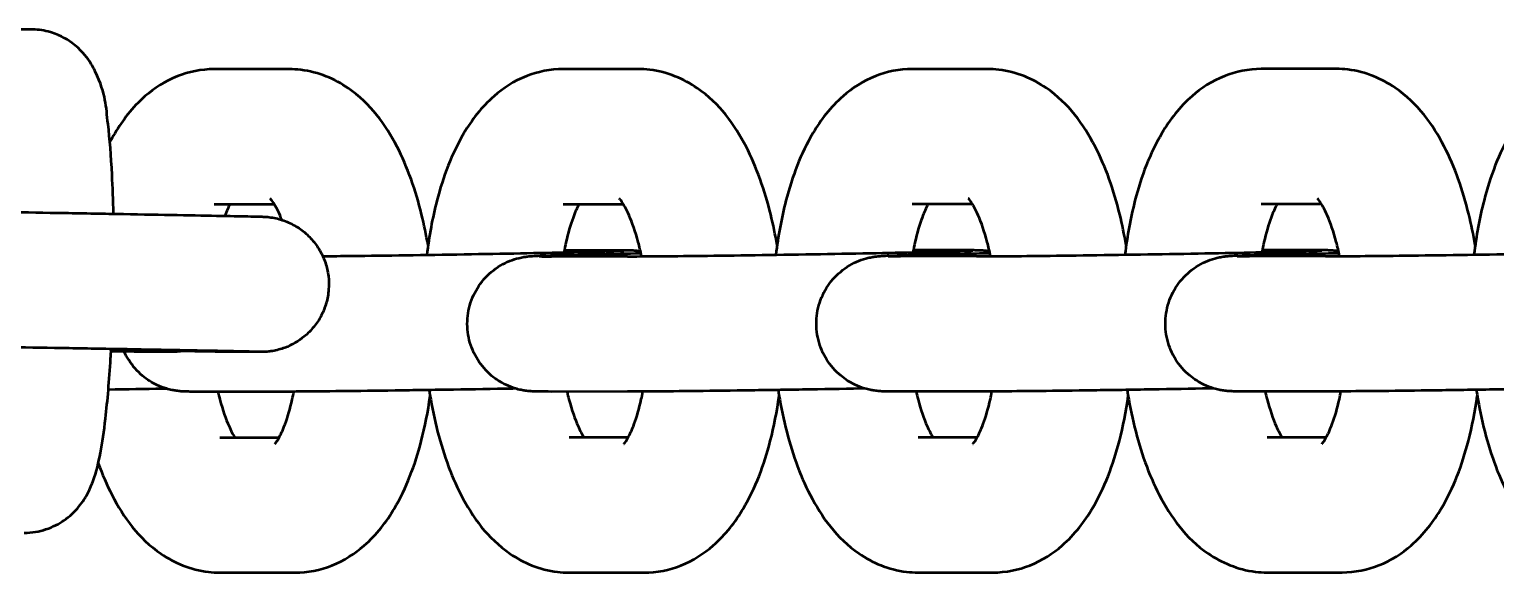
# Model space of a CAD drawing. Header units: millimetres. Extents: x 170 to 5770, y -1450 to 5650.
# Drawn here: x 3942.9 to 4007.9, y 2087.8 to 2111.9 of the extents above; entities that cross this region are included whole.
import ezdxf

# ---------------------------------------------------------------- set-up
doc = ezdxf.new("R2010")
doc.units = ezdxf.units.MM
doc.header["$LTSCALE"] = 10
doc.layers.add('Viditelná (ISO)', color=7, linetype='Continuous', lineweight=50)

# ---------------------------------------------------------------- blocks, each defined once
blk = doc.blocks.new('VVZ-VH101-2')
at = {"layer": 'Viditelná (ISO)'}
for p, q in [((3772.93, -3538.082), (3772.108, -3538.081)), ((3784.396, -3539.848), (3781.068, -3539.849)), ((3799.884, -3539.845), (3796.555, -3539.845)), ((3815.371, -3539.841), (3812.043, -3539.842)), ((3830.858, -3539.837), (3827.53, -3539.838)), ((3783.745, -3545.849), (3781.069, -3545.849)), ((3799.233, -3545.845), (3796.557, -3545.845)), ((3814.72, -3545.841), (3812.044, -3545.842)), ((3830.208, -3545.837), (3827.531, -3545.838)), ((3799.407, -3548.151), (3796.032, -3548.152)), ((3796.608, -3547.87), (3798.791, -3547.869)), ((3814.894, -3548.147), (3811.519, -3548.148)), ((3812.095, -3547.866), (3814.278, -3547.866)), ((3830.381, -3548.143), (3827.007, -3548.144)), ((3827.583, -3547.862), (3829.765, -3547.862)), ((3779.165, -3552.388), (3778.27, -3552.387)), ((3783.108, -3552.391), (3782.214, -3552.391)), ((3783.921, -3554.154), (3780.546, -3554.155)), ((3799.408, -3554.151), (3796.033, -3554.152)), ((3814.895, -3554.147), (3811.521, -3554.148)), ((3830.383, -3554.143), (3827.008, -3554.144)), ((3781.329, -3556.18), (3783.958, -3556.179)), ((3796.816, -3556.176), (3799.445, -3556.176)), ((3812.304, -3556.173), (3814.932, -3556.172)), ((3827.791, -3556.169), (3830.42, -3556.168)), ((3781.33, -3562.18), (3784.659, -3562.179)), ((3796.818, -3562.176), (3800.146, -3562.176)), ((3812.305, -3562.173), (3815.633, -3562.172)), ((3827.792, -3562.169), (3831.121, -3562.168))]:
    blk.add_line(p, q, dxfattribs=at)
for points, knots in [([(3776.604, -3546.262), (3776.591, -3545.657), (3776.57, -3545.075), (3776.5, -3543.694), (3776.442, -3542.944), (3776.265, -3541.479), (3776.287, -3540.984), (3775.734, -3539.822), (3775.655, -3539.674), (3775.385, -3539.27), (3775.171, -3538.984), (3774.495, -3538.489), (3774.138, -3538.293), (3773.458, -3538.117), (3773.194, -3538.082), (3772.93, -3538.082)], [8.219989, 8.219989, 8.219989, 8.219989, 8.447661, 8.447661, 8.795037, 8.795037, 9.223727, 9.223727, 9.279216, 9.279216, 9.352208, 9.352208, 9.398946, 9.398946, 9.424778, 9.424778, 9.424778, 9.424778]), ([(3781.068, -3539.849), (3780.501, -3539.849), (3779.937, -3539.966), (3778.879, -3540.385), (3778.402, -3540.7), (3777.436, -3541.543), (3777.013, -3542.103), (3776.585, -3542.823), (3776.514, -3542.951), (3776.445, -3543.082)], [6.2831853, 6.2831853, 6.2831853, 6.2831853, 6.4422338, 6.4422338, 6.6204552, 6.6204552, 6.8725319, 6.8725319, 6.9264983, 6.9264983, 6.9264983, 6.9264983]), ([(3790.561, -3547.673), (3790.482, -3547.204), (3790.388, -3546.743), (3790.013, -3545.214), (3789.661, -3544.205), (3788.674, -3542.303), (3788.034, -3541.391), (3786.434, -3540.29), (3785.711, -3539.973), (3784.741, -3539.859), (3784.569, -3539.848), (3784.396, -3539.848)], [5.068194, 5.068194, 5.068194, 5.068194, 5.224892, 5.224892, 5.602086, 5.602086, 6.006714, 6.006714, 6.234811, 6.234811, 6.283185, 6.283185, 6.283185, 6.283185]), ([(3796.555, -3539.845), (3795.989, -3539.846), (3795.424, -3539.962), (3794.366, -3540.381), (3793.89, -3540.696), (3792.924, -3541.539), (3792.5, -3542.099), (3791.608, -3543.601), (3791.233, -3544.602), (3790.754, -3546.448), (3790.607, -3547.253), (3790.508, -3548.083)], [6.283185, 6.283185, 6.283185, 6.283185, 6.442234, 6.442234, 6.620455, 6.620455, 6.872532, 6.872532, 7.25915, 7.25915, 7.533388, 7.533388, 7.533388, 7.533388]), ([(3806.048, -3547.669), (3805.969, -3547.2), (3805.875, -3546.739), (3805.5, -3545.21), (3805.148, -3544.202), (3804.161, -3542.3), (3803.522, -3541.387), (3801.922, -3540.286), (3801.198, -3539.97), (3800.228, -3539.855), (3800.056, -3539.845), (3799.884, -3539.845)], [5.068194, 5.068194, 5.068194, 5.068194, 5.224892, 5.224892, 5.602086, 5.602086, 6.006714, 6.006714, 6.234811, 6.234811, 6.283185, 6.283185, 6.283185, 6.283185]), ([(3812.043, -3539.842), (3811.476, -3539.842), (3810.912, -3539.958), (3809.854, -3540.377), (3809.377, -3540.693), (3808.411, -3541.535), (3807.987, -3542.096), (3807.096, -3543.598), (3806.721, -3544.598), (3806.241, -3546.444), (3806.094, -3547.249), (3805.995, -3548.079)], [6.283185, 6.283185, 6.283185, 6.283185, 6.442234, 6.442234, 6.620455, 6.620455, 6.872532, 6.872532, 7.25915, 7.25915, 7.533388, 7.533388, 7.533388, 7.533388]), ([(3821.536, -3547.666), (3821.457, -3547.196), (3821.363, -3546.736), (3820.988, -3545.207), (3820.636, -3544.198), (3819.649, -3542.296), (3819.009, -3541.384), (3817.409, -3540.283), (3816.686, -3539.966), (3815.716, -3539.851), (3815.543, -3539.841), (3815.371, -3539.841)], [5.068194, 5.068194, 5.068194, 5.068194, 5.224892, 5.224892, 5.602086, 5.602086, 6.006714, 6.006714, 6.234811, 6.234811, 6.283185, 6.283185, 6.283185, 6.283185]), ([(3827.53, -3539.838), (3826.963, -3539.838), (3826.399, -3539.955), (3825.341, -3540.374), (3824.864, -3540.689), (3823.899, -3541.531), (3823.475, -3542.092), (3822.583, -3543.594), (3822.208, -3544.594), (3821.729, -3546.44), (3821.581, -3547.246), (3821.482, -3548.076)], [6.283185, 6.283185, 6.283185, 6.283185, 6.442234, 6.442234, 6.620455, 6.620455, 6.872532, 6.872532, 7.25915, 7.25915, 7.533388, 7.533388, 7.533388, 7.533388]), ([(3837.023, -3547.662), (3836.944, -3547.193), (3836.85, -3546.732), (3836.475, -3545.203), (3836.123, -3544.194), (3835.136, -3542.292), (3834.497, -3541.38), (3832.897, -3540.279), (3832.173, -3539.962), (3831.203, -3539.848), (3831.031, -3539.837), (3830.858, -3539.837)], [5.068194, 5.068194, 5.068194, 5.068194, 5.224892, 5.224892, 5.602086, 5.602086, 6.006714, 6.006714, 6.234811, 6.234811, 6.283185, 6.283185, 6.283185, 6.283185]), ([(3843.017, -3539.834), (3842.451, -3539.835), (3841.886, -3539.951), (3840.829, -3540.37), (3840.352, -3540.685), (3839.386, -3541.528), (3838.962, -3542.088), (3838.071, -3543.59), (3837.696, -3544.591), (3837.216, -3546.437), (3837.069, -3547.242), (3836.97, -3548.072)], [6.283185, 6.283185, 6.283185, 6.283185, 6.442234, 6.442234, 6.620455, 6.620455, 6.872532, 6.872532, 7.25915, 7.25915, 7.533388, 7.533388, 7.533388, 7.533388]), ([(3784.078, -3546.534), (3784.05, -3546.466), (3784.023, -3546.401), (3783.875, -3546.064), (3783.756, -3545.856), (3783.604, -3545.636), (3783.558, -3545.59), (3783.558, -3545.59)], [5.4665386, 5.4665386, 5.4665386, 5.4665386, 5.5161912, 5.5161912, 5.7386481, 5.7386481, 5.9089075, 5.9089075, 5.9089075, 5.9089075]), ([(3797.256, -3545.845), (3797.176, -3545.993), (3797.084, -3546.194), (3796.881, -3546.743), (3796.771, -3547.114), (3796.646, -3547.674), (3796.616, -3547.821), (3796.589, -3547.972)], [6.9132793, 6.9132793, 6.9132793, 6.9132793, 7.0960016, 7.0960016, 7.3231625, 7.3231625, 7.400327, 7.400327, 7.400327, 7.400327]), ([(3800.035, -3548.149), (3799.989, -3547.929), (3799.94, -3547.718), (3799.764, -3547.056), (3799.622, -3546.652), (3799.363, -3546.061), (3799.243, -3545.853), (3799.091, -3545.632), (3799.045, -3545.586), (3799.045, -3545.586)], [5.1512669, 5.1512669, 5.1512669, 5.1512669, 5.2612294, 5.2612294, 5.5161912, 5.5161912, 5.7386481, 5.7386481, 5.9089075, 5.9089075, 5.9089075, 5.9089075]), ([(3812.744, -3545.842), (3812.664, -3545.989), (3812.571, -3546.19), (3812.368, -3546.739), (3812.258, -3547.111), (3812.134, -3547.67), (3812.104, -3547.817), (3812.076, -3547.969)], [6.9132793, 6.9132793, 6.9132793, 6.9132793, 7.0960016, 7.0960016, 7.3231625, 7.3231625, 7.400327, 7.400327, 7.400327, 7.400327]), ([(3815.522, -3548.145), (3815.477, -3547.926), (3815.427, -3547.715), (3815.251, -3547.052), (3815.11, -3546.648), (3814.85, -3546.057), (3814.731, -3545.849), (3814.579, -3545.628), (3814.533, -3545.582), (3814.533, -3545.582)], [5.1512669, 5.1512669, 5.1512669, 5.1512669, 5.2612294, 5.2612294, 5.5161912, 5.5161912, 5.7386481, 5.7386481, 5.9089075, 5.9089075, 5.9089075, 5.9089075]), ([(3828.231, -3545.838), (3828.151, -3545.985), (3828.059, -3546.187), (3827.856, -3546.736), (3827.746, -3547.107), (3827.621, -3547.666), (3827.591, -3547.813), (3827.563, -3547.965)], [6.9132793, 6.9132793, 6.9132793, 6.9132793, 7.0960016, 7.0960016, 7.3231625, 7.3231625, 7.400327, 7.400327, 7.400327, 7.400327]), ([(3831.01, -3548.141), (3830.964, -3547.922), (3830.914, -3547.711), (3830.739, -3547.048), (3830.597, -3546.645), (3830.338, -3546.053), (3830.218, -3545.845), (3830.066, -3545.625), (3830.02, -3545.579), (3830.02, -3545.579)], [5.1512669, 5.1512669, 5.1512669, 5.1512669, 5.2612294, 5.2612294, 5.5161912, 5.5161912, 5.7386481, 5.7386481, 5.9089075, 5.9089075, 5.9089075, 5.9089075]), ([(3766.881, -3546.106), (3767.047, -3546.106), (3767.329, -3546.11), (3768.272, -3546.123), (3768.927, -3546.133), (3770.354, -3546.156), (3771.11, -3546.168), (3772.714, -3546.194), (3773.582, -3546.209), (3775.315, -3546.239), (3776.202, -3546.255), (3777.886, -3546.285), (3778.704, -3546.299), (3780.17, -3546.327), (3780.836, -3546.339), (3781.936, -3546.361), (3782.382, -3546.37), (3782.852, -3546.38), (3782.976, -3546.383), (3783.121, -3546.387), (3783.163, -3546.388), (3783.235, -3546.391), (3783.254, -3546.391), (3783.34, -3546.396), (3783.363, -3546.397), (3783.41, -3546.401), (3783.428, -3546.402), (3783.488, -3546.408), (3783.536, -3546.414), (3783.679, -3546.434), (3783.779, -3546.453), (3784.071, -3546.525), (3784.262, -3546.593), (3784.625, -3546.765), (3784.799, -3546.87), (3785.12, -3547.111), (3785.27, -3547.248), (3785.536, -3547.548), (3785.655, -3547.713), (3785.857, -3548.06), (3785.94, -3548.245), (3786.068, -3548.626), (3786.113, -3548.823), (3786.162, -3549.222), (3786.167, -3549.425), (3786.135, -3549.825), (3786.099, -3550.025), (3785.989, -3550.411), (3785.913, -3550.599), (3785.728, -3550.955), (3785.616, -3551.125), (3785.363, -3551.437), (3785.22, -3551.581), (3784.81, -3551.918), (3784.516, -3552.087), (3784.029, -3552.268), (3783.845, -3552.317), (3783.607, -3552.358), (3783.553, -3552.365), (3783.452, -3552.377), (3783.405, -3552.381), (3783.342, -3552.385), (3783.322, -3552.386), (3783.269, -3552.389), (3783.243, -3552.39), (3783.158, -3552.392), (3783.138, -3552.391), (3783.108, -3552.391)], [0, 0, 0, 0, 0.302792, 0.302792, 0.608352, 0.608352, 0.868602, 0.868602, 1.129431, 1.129431, 1.390028, 1.390028, 1.6506, 1.6506, 1.911274, 1.911274, 2.172346, 2.172346, 2.302855, 2.302855, 2.372983, 2.372983, 2.432966, 2.432966, 2.448102, 2.448102, 2.455646, 2.455646, 2.470926, 2.470926, 2.501191, 2.501191, 2.561496, 2.561496, 2.621741, 2.621741, 2.681984, 2.681984, 2.742227, 2.742227, 2.802469, 2.802469, 2.862712, 2.862712, 2.922955, 2.922955, 2.983198, 2.983198, 3.043441, 3.043441, 3.103684, 3.103684, 3.163927, 3.163927, 3.263079, 3.263079, 3.319647, 3.319647, 3.336273, 3.336273, 3.351217, 3.351217, 3.358917, 3.358917, 3.374956, 3.374956, 3.4296, 3.4296, 3.4296, 3.4296]), ([(3785.888, -3548.142), (3786.288, -3548.138), (3786.725, -3548.134), (3787.925, -3548.119), (3788.743, -3548.109), (3790.423, -3548.085), (3791.306, -3548.071), (3793.021, -3548.042), (3793.874, -3548.027), (3795.445, -3547.997), (3796.182, -3547.982), (3797.446, -3547.953), (3797.989, -3547.94), (3798.807, -3547.916), (3799.109, -3547.905), (3799.231, -3547.898), (3799.242, -3547.898), (3799.242, -3547.898)], [0.336735, 0.336735, 0.336735, 0.336735, 0.497162, 0.497162, 0.754501, 0.754501, 1.013034, 1.013034, 1.271883, 1.271883, 1.530578, 1.530578, 1.788422, 1.788422, 2.042947, 2.042947, 2.087339, 2.087339, 2.087339, 2.087339]), ([(3796.033, -3554.152), (3795.833, -3554.152), (3795.667, -3554.151), (3795.456, -3554.148), (3795.391, -3554.147), (3795.275, -3554.144), (3795.227, -3554.143), (3795.115, -3554.136), (3795.064, -3554.132), (3794.958, -3554.121), (3794.918, -3554.116), (3794.817, -3554.101), (3794.753, -3554.09), (3794.609, -3554.06), (3794.526, -3554.039), (3794.303, -3553.972), (3794.161, -3553.918), (3793.796, -3553.746), (3793.578, -3553.607), (3793.143, -3553.245), (3792.933, -3553.005), (3792.596, -3552.472), (3792.468, -3552.171), (3792.314, -3551.553), (3792.287, -3551.227), (3792.336, -3550.592), (3792.412, -3550.274), (3792.659, -3549.686), (3792.831, -3549.409), (3793.25, -3548.928), (3793.501, -3548.719), (3793.908, -3548.478), (3794.049, -3548.409), (3794.324, -3548.299), (3794.461, -3548.256), (3794.669, -3548.205), (3794.746, -3548.189), (3794.877, -3548.167), (3794.932, -3548.16), (3795.013, -3548.15), (3795.044, -3548.147), (3795.122, -3548.14), (3795.16, -3548.138), (3795.308, -3548.128), (3795.414, -3548.124), (3795.757, -3548.11), (3796.025, -3548.102), (3796.855, -3548.079), (3797.506, -3548.063), (3798.789, -3548.035), (3799.381, -3548.023), (3800.006, -3548.011)], [0, 0, 0, 0, 0.141419, 0.141419, 0.218627, 0.218627, 0.276556, 0.276556, 0.309664, 0.309664, 0.325925, 0.325925, 0.347313, 0.347313, 0.37346, 0.37346, 0.418852, 0.418852, 0.495174, 0.495174, 0.588811, 0.588811, 0.684367, 0.684367, 0.780002, 0.780002, 0.87564, 0.87564, 0.971277, 0.971277, 1.066881, 1.066881, 1.113716, 1.113716, 1.156878, 1.156878, 1.182698, 1.182698, 1.208244, 1.208244, 1.231134, 1.231134, 1.273691, 1.273691, 1.401124, 1.401124, 1.593294, 1.593294, 1.882774, 1.882774, 2.087905, 2.087905, 2.087905, 2.087905]), ([(3795.486, -3548.148), (3795.486, -3548.148), (3795.499, -3548.148), (3795.567, -3548.149), (3795.655, -3548.15), (3795.845, -3548.151), (3795.933, -3548.152), (3796.032, -3548.152)], [3.104651, 3.104651, 3.104651, 3.104651, 3.1518889, 3.1518889, 3.2631715, 3.2631715, 3.3374283, 3.3374283, 3.3374283, 3.3374283]), ([(3798.791, -3547.869), (3798.991, -3547.869), (3799.157, -3547.87), (3799.368, -3547.872), (3799.433, -3547.873), (3799.549, -3547.877), (3799.597, -3547.878), (3799.709, -3547.885), (3799.76, -3547.888), (3799.866, -3547.9), (3799.906, -3547.905), (3799.961, -3547.913), (3799.973, -3547.915), (3799.984, -3547.917)], [0, 0, 0, 0, 0.1414185, 0.1414185, 0.2186272, 0.2186272, 0.2765565, 0.2765565, 0.3096638, 0.3096638, 0.3259248, 0.3259248, 0.3301769, 0.3301769, 0.3301769, 0.3301769]), ([(3799.407, -3548.151), (3799.735, -3548.151), (3800.191, -3548.148), (3801.291, -3548.14), (3801.953, -3548.133), (3803.412, -3548.116), (3804.231, -3548.105), (3805.911, -3548.081), (3806.793, -3548.067), (3808.508, -3548.038), (3809.362, -3548.023), (3810.933, -3547.993), (3811.67, -3547.978), (3812.933, -3547.95), (3813.477, -3547.936), (3814.294, -3547.912), (3814.596, -3547.901), (3814.718, -3547.895), (3814.73, -3547.894), (3814.73, -3547.894)], [0, 0, 0, 0, 0.246194, 0.246194, 0.497162, 0.497162, 0.754501, 0.754501, 1.013034, 1.013034, 1.271883, 1.271883, 1.530578, 1.530578, 1.788422, 1.788422, 2.042947, 2.042947, 2.087339, 2.087339, 2.087339, 2.087339]), ([(3811.521, -3554.148), (3811.32, -3554.148), (3811.154, -3554.147), (3810.943, -3554.145), (3810.878, -3554.144), (3810.762, -3554.141), (3810.714, -3554.139), (3810.602, -3554.132), (3810.551, -3554.129), (3810.445, -3554.117), (3810.405, -3554.112), (3810.304, -3554.098), (3810.241, -3554.086), (3810.096, -3554.056), (3810.014, -3554.035), (3809.79, -3553.968), (3809.649, -3553.914), (3809.284, -3553.742), (3809.066, -3553.604), (3808.631, -3553.241), (3808.42, -3553.001), (3808.083, -3552.468), (3807.955, -3552.168), (3807.802, -3551.549), (3807.774, -3551.224), (3807.823, -3550.588), (3807.9, -3550.27), (3808.146, -3549.682), (3808.319, -3549.405), (3808.737, -3548.924), (3808.988, -3548.716), (3809.396, -3548.474), (3809.536, -3548.405), (3809.811, -3548.295), (3809.948, -3548.252), (3810.157, -3548.201), (3810.234, -3548.186), (3810.364, -3548.163), (3810.419, -3548.156), (3810.501, -3548.147), (3810.532, -3548.144), (3810.609, -3548.137), (3810.647, -3548.134), (3810.796, -3548.125), (3810.901, -3548.12), (3811.244, -3548.107), (3811.513, -3548.098), (3812.342, -3548.075), (3812.994, -3548.059), (3814.277, -3548.031), (3814.868, -3548.019), (3815.493, -3548.007)], [0, 0, 0, 0, 0.141419, 0.141419, 0.218627, 0.218627, 0.276556, 0.276556, 0.309664, 0.309664, 0.325925, 0.325925, 0.347313, 0.347313, 0.37346, 0.37346, 0.418852, 0.418852, 0.495174, 0.495174, 0.588811, 0.588811, 0.684367, 0.684367, 0.780002, 0.780002, 0.87564, 0.87564, 0.971277, 0.971277, 1.066881, 1.066881, 1.113716, 1.113716, 1.156878, 1.156878, 1.182698, 1.182698, 1.208244, 1.208244, 1.231134, 1.231134, 1.273691, 1.273691, 1.401124, 1.401124, 1.593294, 1.593294, 1.882774, 1.882774, 2.087905, 2.087905, 2.087905, 2.087905]), ([(3810.974, -3548.144), (3810.974, -3548.144), (3810.987, -3548.144), (3811.055, -3548.146), (3811.143, -3548.147), (3811.332, -3548.148), (3811.42, -3548.148), (3811.519, -3548.148)], [3.104651, 3.104651, 3.104651, 3.104651, 3.1518889, 3.1518889, 3.2631715, 3.2631715, 3.3374283, 3.3374283, 3.3374283, 3.3374283]), ([(3814.278, -3547.866), (3814.479, -3547.866), (3814.644, -3547.866), (3814.855, -3547.869), (3814.921, -3547.87), (3815.036, -3547.873), (3815.084, -3547.874), (3815.197, -3547.881), (3815.247, -3547.885), (3815.353, -3547.896), (3815.393, -3547.901), (3815.448, -3547.909), (3815.46, -3547.911), (3815.472, -3547.913)], [0, 0, 0, 0, 0.1414185, 0.1414185, 0.2186272, 0.2186272, 0.2765565, 0.2765565, 0.3096638, 0.3096638, 0.3259248, 0.3259248, 0.3301769, 0.3301769, 0.3301769, 0.3301769]), ([(3814.894, -3548.147), (3815.223, -3548.147), (3815.678, -3548.145), (3816.778, -3548.136), (3817.44, -3548.129), (3818.899, -3548.112), (3819.718, -3548.101), (3821.398, -3548.077), (3822.281, -3548.063), (3823.995, -3548.035), (3824.849, -3548.02), (3826.42, -3547.989), (3827.157, -3547.974), (3828.421, -3547.946), (3828.964, -3547.932), (3829.782, -3547.909), (3830.084, -3547.898), (3830.206, -3547.891), (3830.217, -3547.89), (3830.217, -3547.89)], [0, 0, 0, 0, 0.246194, 0.246194, 0.497162, 0.497162, 0.754501, 0.754501, 1.013034, 1.013034, 1.271883, 1.271883, 1.530578, 1.530578, 1.788422, 1.788422, 2.042947, 2.042947, 2.087339, 2.087339, 2.087339, 2.087339]), ([(3827.008, -3554.144), (3826.807, -3554.144), (3826.642, -3554.144), (3826.431, -3554.141), (3826.365, -3554.14), (3826.25, -3554.137), (3826.202, -3554.135), (3826.09, -3554.129), (3826.039, -3554.125), (3825.933, -3554.114), (3825.893, -3554.109), (3825.792, -3554.094), (3825.728, -3554.083), (3825.584, -3554.052), (3825.501, -3554.032), (3825.278, -3553.965), (3825.136, -3553.911), (3824.771, -3553.739), (3824.553, -3553.6), (3824.118, -3553.238), (3823.907, -3552.997), (3823.571, -3552.464), (3823.443, -3552.164), (3823.289, -3551.546), (3823.262, -3551.22), (3823.311, -3550.584), (3823.387, -3550.267), (3823.633, -3549.679), (3823.806, -3549.401), (3824.225, -3548.921), (3824.476, -3548.712), (3824.883, -3548.471), (3825.023, -3548.402), (3825.299, -3548.292), (3825.436, -3548.248), (3825.644, -3548.197), (3825.721, -3548.182), (3825.852, -3548.16), (3825.907, -3548.153), (3825.988, -3548.143), (3826.019, -3548.14), (3826.097, -3548.133), (3826.135, -3548.13), (3826.283, -3548.121), (3826.388, -3548.116), (3826.732, -3548.103), (3827, -3548.094), (3827.83, -3548.071), (3828.481, -3548.055), (3829.764, -3548.028), (3830.356, -3548.016), (3830.98, -3548.004)], [0, 0, 0, 0, 0.141419, 0.141419, 0.218627, 0.218627, 0.276556, 0.276556, 0.309664, 0.309664, 0.325925, 0.325925, 0.347313, 0.347313, 0.37346, 0.37346, 0.418852, 0.418852, 0.495174, 0.495174, 0.588811, 0.588811, 0.684367, 0.684367, 0.780002, 0.780002, 0.87564, 0.87564, 0.971277, 0.971277, 1.066881, 1.066881, 1.113716, 1.113716, 1.156878, 1.156878, 1.182698, 1.182698, 1.208244, 1.208244, 1.231134, 1.231134, 1.273691, 1.273691, 1.401124, 1.401124, 1.593294, 1.593294, 1.882774, 1.882774, 2.087905, 2.087905, 2.087905, 2.087905]), ([(3826.461, -3548.14), (3826.461, -3548.14), (3826.474, -3548.141), (3826.542, -3548.142), (3826.63, -3548.143), (3826.819, -3548.144), (3826.908, -3548.144), (3827.007, -3548.144)], [3.104651, 3.104651, 3.104651, 3.104651, 3.1518889, 3.1518889, 3.2631715, 3.2631715, 3.3374283, 3.3374283, 3.3374283, 3.3374283]), ([(3829.765, -3547.862), (3829.966, -3547.862), (3830.132, -3547.863), (3830.343, -3547.865), (3830.408, -3547.866), (3830.524, -3547.869), (3830.572, -3547.871), (3830.684, -3547.878), (3830.735, -3547.881), (3830.841, -3547.893), (3830.881, -3547.897), (3830.936, -3547.906), (3830.947, -3547.907), (3830.959, -3547.909)], [0, 0, 0, 0, 0.1414185, 0.1414185, 0.2186272, 0.2186272, 0.2765565, 0.2765565, 0.3096638, 0.3096638, 0.3259248, 0.3259248, 0.3301769, 0.3301769, 0.3301769, 0.3301769]), ([(3830.381, -3548.143), (3830.71, -3548.143), (3831.166, -3548.141), (3832.266, -3548.132), (3832.927, -3548.126), (3834.387, -3548.108), (3835.206, -3548.098), (3836.886, -3548.073), (3837.768, -3548.06), (3839.483, -3548.031), (3840.337, -3548.016), (3841.908, -3547.986), (3842.645, -3547.971), (3843.908, -3547.942), (3844.452, -3547.929), (3845.269, -3547.905), (3845.571, -3547.894), (3845.693, -3547.887), (3845.705, -3547.887), (3845.705, -3547.887)], [0, 0, 0, 0, 0.246194, 0.246194, 0.497162, 0.497162, 0.754501, 0.754501, 1.013034, 1.013034, 1.271883, 1.271883, 1.530578, 1.530578, 1.788422, 1.788422, 2.042947, 2.042947, 2.087339, 2.087339, 2.087339, 2.087339]), ([(3783.015, -3552.387), (3783.015, -3552.387), (3783.014, -3552.387), (3783.006, -3552.386), (3782.977, -3552.385), (3782.845, -3552.382), (3782.686, -3552.378), (3782.167, -3552.367), (3781.739, -3552.358), (3780.673, -3552.337), (3780.011, -3552.325), (3778.552, -3552.298), (3777.736, -3552.283), (3776.056, -3552.253), (3775.171, -3552.237), (3773.445, -3552.208), (3772.581, -3552.193), (3770.985, -3552.167), (3770.231, -3552.154), (3768.927, -3552.134), (3768.361, -3552.125), (3767.485, -3552.113), (3767.161, -3552.109), (3766.933, -3552.107), (3766.891, -3552.106), (3766.876, -3552.106)], [1.026779, 1.026779, 1.026779, 1.026779, 1.03655, 1.03655, 1.107138, 1.107138, 1.274704, 1.274704, 1.518562, 1.518562, 1.7763, 1.7763, 2.035706, 2.035706, 2.29548, 2.29548, 2.555348, 2.555348, 2.815187, 2.815187, 3.07483, 3.07483, 3.333704, 3.333704, 3.418973, 3.418973, 3.418973, 3.418973]), ([(3772.641, -3560.412), (3772.981, -3560.413), (3773.317, -3560.353), (3773.929, -3560.152), (3774.195, -3560.007), (3774.675, -3559.676), (3774.86, -3559.491), (3775.192, -3559.11), (3775.309, -3558.926), (3775.539, -3558.522), (3775.618, -3558.329), (3775.858, -3557.686), (3775.94, -3557.305), (3776.111, -3556.406), (3776.184, -3555.901), (3776.342, -3554.55), (3776.419, -3553.651), (3776.486, -3552.543), (3776.494, -3552.403), (3776.502, -3552.261)], [6.283185, 6.283185, 6.283185, 6.283185, 6.316526, 6.316526, 6.353515, 6.353515, 6.400604, 6.400604, 6.463526, 6.463526, 6.559383, 6.559383, 6.810032, 6.810032, 7.074013, 7.074013, 7.444425, 7.444425, 7.497599, 7.497599, 7.497599, 7.497599]), ([(3778.27, -3552.387), (3778.105, -3552.387), (3777.822, -3552.383), (3777.111, -3552.373), (3776.822, -3552.369), (3776.495, -3552.364)], [0, 0, 0, 0, 0.3027925, 0.3027925, 0.4585832, 0.4585832, 0.4585832, 0.4585832]), ([(3779.071, -3552.383), (3779.071, -3552.383), (3779.07, -3552.383), (3779.062, -3552.383), (3779.033, -3552.382), (3778.901, -3552.378), (3778.742, -3552.375), (3778.223, -3552.363), (3777.795, -3552.354), (3777.038, -3552.34), (3776.777, -3552.335), (3776.498, -3552.329)], [1.0267786, 1.0267786, 1.0267786, 1.0267786, 1.0365504, 1.0365504, 1.1071385, 1.1071385, 1.2747036, 1.2747036, 1.5185616, 1.5185616, 1.6311067, 1.6311067, 1.6311067, 1.6311067]), ([(3782.214, -3552.391), (3782.048, -3552.39), (3781.766, -3552.387), (3780.822, -3552.374), (3780.168, -3552.364), (3778.741, -3552.341), (3777.985, -3552.329), (3776.96, -3552.312), (3776.732, -3552.308), (3776.5, -3552.304)], [0, 0, 0, 0, 0.3027925, 0.3027925, 0.6083518, 0.6083518, 0.8686022, 0.8686022, 0.9411882, 0.9411882, 0.9411882, 0.9411882]), ([(3780.546, -3554.155), (3780.345, -3554.155), (3780.18, -3554.155), (3779.969, -3554.152), (3779.903, -3554.151), (3779.788, -3554.148), (3779.74, -3554.146), (3779.627, -3554.14), (3779.576, -3554.136), (3779.47, -3554.125), (3779.43, -3554.12), (3779.33, -3554.105), (3779.266, -3554.094), (3779.121, -3554.063), (3779.039, -3554.043), (3778.816, -3553.976), (3778.674, -3553.922), (3778.309, -3553.75), (3778.091, -3553.611), (3777.656, -3553.249), (3777.445, -3553.009), (3777.204, -3552.626), (3777.137, -3552.501), (3777.079, -3552.373)], [0, 0, 0, 0, 0.1414185, 0.1414185, 0.2186272, 0.2186272, 0.2765565, 0.2765565, 0.3096638, 0.3096638, 0.3259248, 0.3259248, 0.3473126, 0.3473126, 0.3734596, 0.3734596, 0.4188519, 0.4188519, 0.4951744, 0.4951744, 0.5888115, 0.5888115, 0.6308957, 0.6308957, 0.6308957, 0.6308957]), ([(3779.65, -3552.356), (3779.619, -3552.36), (3779.587, -3552.364), (3779.508, -3552.373), (3779.461, -3552.377), (3779.398, -3552.382), (3779.378, -3552.383), (3779.325, -3552.386), (3779.299, -3552.386), (3779.214, -3552.388), (3779.194, -3552.388), (3779.165, -3552.388)], [3.3265149, 3.3265149, 3.3265149, 3.3265149, 3.3362733, 3.3362733, 3.3512165, 3.3512165, 3.3589165, 3.3589165, 3.3749558, 3.3749558, 3.4296005, 3.4296005, 3.4296005, 3.4296005]), ([(3778.965, -3554.021), (3778.903, -3554.022), (3778.84, -3554.023), (3778.012, -3554.038), (3777.194, -3554.053), (3776.377, -3554.066)], [2.1275497, 2.1275497, 2.1275497, 2.1275497, 2.1477238, 2.1477238, 2.3927258, 2.3927258, 2.3927258, 2.3927258]), ([(3781.24, -3554.155), (3781.268, -3554.275), (3781.297, -3554.392), (3781.45, -3554.969), (3781.591, -3555.373), (3781.819, -3555.891), (3781.906, -3556.057), (3781.981, -3556.18)], [8.3403013, 8.3403013, 8.3403013, 8.3403013, 8.4028221, 8.4028221, 8.6577838, 8.6577838, 8.8209541, 8.8209541, 8.8209541, 8.8209541]), ([(3783.766, -3556.471), (3783.766, -3556.471), (3783.771, -3556.466), (3783.808, -3556.422), (3783.869, -3556.339), (3784.025, -3556.058), (3784.124, -3555.847), (3784.333, -3555.282), (3784.443, -3554.911), (3784.561, -3554.383), (3784.584, -3554.269), (3784.607, -3554.152)], [3.5312545, 3.5312545, 3.5312545, 3.5312545, 3.5895462, 3.5895462, 3.7596741, 3.7596741, 3.954409, 3.954409, 4.1815698, 4.1815698, 4.2416778, 4.2416778, 4.2416778, 4.2416778]), ([(3794.453, -3554.017), (3794.39, -3554.018), (3794.328, -3554.019), (3793.445, -3554.036), (3792.565, -3554.051), (3790.82, -3554.079), (3789.933, -3554.092), (3788.259, -3554.116), (3787.452, -3554.126), (3786.015, -3554.142), (3785.369, -3554.147), (3784.482, -3554.153), (3784.173, -3554.154), (3783.921, -3554.154)], [2.12755, 2.12755, 2.12755, 2.12755, 2.147724, 2.147724, 2.410027, 2.410027, 2.671695, 2.671695, 2.93332, 2.93332, 3.195423, 3.195423, 3.373361, 3.373361, 3.373361, 3.373361]), ([(3790.61, -3554.082), (3790.696, -3554.645), (3790.805, -3555.196), (3791.201, -3556.811), (3791.553, -3557.819), (3792.54, -3559.721), (3793.179, -3560.634), (3794.779, -3561.735), (3795.503, -3562.051), (3796.473, -3562.166), (3796.645, -3562.176), (3796.818, -3562.176)], [8.179912, 8.179912, 8.179912, 8.179912, 8.366484, 8.366484, 8.743678, 8.743678, 9.148307, 9.148307, 9.376404, 9.376404, 9.424778, 9.424778, 9.424778, 9.424778]), ([(3796.728, -3554.151), (3796.755, -3554.272), (3796.784, -3554.389), (3796.937, -3554.965), (3797.079, -3555.369), (3797.306, -3555.887), (3797.394, -3556.053), (3797.468, -3556.176)], [8.3403013, 8.3403013, 8.3403013, 8.3403013, 8.4028221, 8.4028221, 8.6577838, 8.6577838, 8.8209541, 8.8209541, 8.8209541, 8.8209541]), ([(3799.253, -3556.467), (3799.253, -3556.467), (3799.259, -3556.462), (3799.295, -3556.418), (3799.356, -3556.335), (3799.513, -3556.054), (3799.612, -3555.843), (3799.821, -3555.278), (3799.93, -3554.907), (3800.048, -3554.379), (3800.072, -3554.265), (3800.094, -3554.149)], [3.5312545, 3.5312545, 3.5312545, 3.5312545, 3.5895462, 3.5895462, 3.7596741, 3.7596741, 3.954409, 3.954409, 4.1815698, 4.1815698, 4.2416778, 4.2416778, 4.2416778, 4.2416778]), ([(3809.94, -3554.013), (3809.878, -3554.014), (3809.815, -3554.016), (3808.932, -3554.032), (3808.053, -3554.047), (3806.308, -3554.075), (3805.42, -3554.089), (3803.746, -3554.112), (3802.939, -3554.122), (3801.503, -3554.138), (3800.856, -3554.144), (3799.97, -3554.149), (3799.661, -3554.151), (3799.408, -3554.151)], [2.12755, 2.12755, 2.12755, 2.12755, 2.147724, 2.147724, 2.410027, 2.410027, 2.671695, 2.671695, 2.93332, 2.93332, 3.195423, 3.195423, 3.373361, 3.373361, 3.373361, 3.373361]), ([(3806.097, -3554.078), (3806.184, -3554.641), (3806.292, -3555.192), (3806.688, -3556.807), (3807.04, -3557.816), (3808.028, -3559.718), (3808.667, -3560.63), (3810.267, -3561.731), (3810.99, -3562.048), (3811.96, -3562.162), (3812.133, -3562.173), (3812.305, -3562.173)], [8.179912, 8.179912, 8.179912, 8.179912, 8.366484, 8.366484, 8.743678, 8.743678, 9.148307, 9.148307, 9.376404, 9.376404, 9.424778, 9.424778, 9.424778, 9.424778]), ([(3812.215, -3554.148), (3812.243, -3554.268), (3812.272, -3554.385), (3812.425, -3554.962), (3812.566, -3555.365), (3812.794, -3555.883), (3812.881, -3556.049), (3812.956, -3556.172)], [8.3403013, 8.3403013, 8.3403013, 8.3403013, 8.4028221, 8.4028221, 8.6577838, 8.6577838, 8.8209541, 8.8209541, 8.8209541, 8.8209541]), ([(3814.741, -3556.464), (3814.741, -3556.464), (3814.746, -3556.458), (3814.783, -3556.414), (3814.844, -3556.331), (3815, -3556.051), (3815.099, -3555.839), (3815.308, -3555.274), (3815.418, -3554.903), (3815.535, -3554.375), (3815.559, -3554.261), (3815.581, -3554.145)], [3.5312545, 3.5312545, 3.5312545, 3.5312545, 3.5895462, 3.5895462, 3.7596741, 3.7596741, 3.954409, 3.954409, 4.1815698, 4.1815698, 4.2416778, 4.2416778, 4.2416778, 4.2416778]), ([(3825.428, -3554.01), (3825.365, -3554.011), (3825.302, -3554.012), (3824.42, -3554.028), (3823.54, -3554.044), (3821.795, -3554.072), (3820.908, -3554.085), (3819.234, -3554.108), (3818.427, -3554.118), (3816.99, -3554.134), (3816.344, -3554.14), (3815.457, -3554.146), (3815.148, -3554.147), (3814.895, -3554.147)], [2.12755, 2.12755, 2.12755, 2.12755, 2.147724, 2.147724, 2.410027, 2.410027, 2.671695, 2.671695, 2.93332, 2.93332, 3.195423, 3.195423, 3.373361, 3.373361, 3.373361, 3.373361]), ([(3815.633, -3562.172), (3816.2, -3562.172), (3816.765, -3562.055), (3817.822, -3561.636), (3818.299, -3561.321), (3819.265, -3560.478), (3819.689, -3559.918), (3820.58, -3558.416), (3820.955, -3557.416), (3821.402, -3555.696), (3821.532, -3555.03), (3821.628, -3554.344)], [3.141593, 3.141593, 3.141593, 3.141593, 3.300641, 3.300641, 3.478862, 3.478862, 3.730939, 3.730939, 4.117558, 4.117558, 4.34644, 4.34644, 4.34644, 4.34644]), ([(3821.585, -3554.075), (3821.671, -3554.638), (3821.78, -3555.189), (3822.176, -3556.803), (3822.528, -3557.812), (3823.515, -3559.714), (3824.154, -3560.626), (3825.754, -3561.727), (3826.478, -3562.044), (3827.448, -3562.159), (3827.62, -3562.169), (3827.792, -3562.169)], [8.179912, 8.179912, 8.179912, 8.179912, 8.366484, 8.366484, 8.743678, 8.743678, 9.148307, 9.148307, 9.376404, 9.376404, 9.424778, 9.424778, 9.424778, 9.424778]), ([(3827.702, -3554.144), (3827.73, -3554.264), (3827.759, -3554.381), (3827.912, -3554.958), (3828.054, -3555.362), (3828.281, -3555.88), (3828.368, -3556.046), (3828.443, -3556.169)], [8.3403013, 8.3403013, 8.3403013, 8.3403013, 8.4028221, 8.4028221, 8.6577838, 8.6577838, 8.8209541, 8.8209541, 8.8209541, 8.8209541]), ([(3830.228, -3556.46), (3830.228, -3556.46), (3830.233, -3556.455), (3830.27, -3556.411), (3830.331, -3556.327), (3830.487, -3556.047), (3830.586, -3555.836), (3830.795, -3555.271), (3830.905, -3554.899), (3831.023, -3554.371), (3831.046, -3554.258), (3831.069, -3554.141)], [3.5312545, 3.5312545, 3.5312545, 3.5312545, 3.5895462, 3.5895462, 3.7596741, 3.7596741, 3.954409, 3.954409, 4.1815698, 4.1815698, 4.2416778, 4.2416778, 4.2416778, 4.2416778]), ([(3840.915, -3554.006), (3840.853, -3554.007), (3840.79, -3554.008), (3839.907, -3554.025), (3839.028, -3554.04), (3837.282, -3554.068), (3836.395, -3554.081), (3834.721, -3554.105), (3833.914, -3554.115), (3832.478, -3554.131), (3831.831, -3554.136), (3830.945, -3554.142), (3830.635, -3554.143), (3830.383, -3554.143)], [2.12755, 2.12755, 2.12755, 2.12755, 2.147724, 2.147724, 2.410027, 2.410027, 2.671695, 2.671695, 2.93332, 2.93332, 3.195423, 3.195423, 3.373361, 3.373361, 3.373361, 3.373361]), ([(3831.121, -3562.168), (3831.687, -3562.168), (3832.252, -3562.052), (3833.31, -3561.633), (3833.787, -3561.317), (3834.752, -3560.475), (3835.176, -3559.914), (3836.068, -3558.412), (3836.443, -3557.412), (3836.889, -3555.693), (3837.019, -3555.026), (3837.115, -3554.34)], [3.141593, 3.141593, 3.141593, 3.141593, 3.300641, 3.300641, 3.478862, 3.478862, 3.730939, 3.730939, 4.117558, 4.117558, 4.34644, 4.34644, 4.34644, 4.34644]), ([(3837.072, -3554.071), (3837.159, -3554.634), (3837.267, -3555.185), (3837.663, -3556.8), (3838.015, -3557.808), (3839.002, -3559.71), (3839.642, -3560.623), (3841.242, -3561.724), (3841.965, -3562.04), (3842.935, -3562.155), (3843.107, -3562.165), (3843.28, -3562.165)], [8.179912, 8.179912, 8.179912, 8.179912, 8.366484, 8.366484, 8.743678, 8.743678, 9.148307, 9.148307, 9.376404, 9.376404, 9.424778, 9.424778, 9.424778, 9.424778]), ([(3784.659, -3562.179), (3785.225, -3562.179), (3785.79, -3562.063), (3786.847, -3561.644), (3787.324, -3561.328), (3788.29, -3560.486), (3788.714, -3559.925), (3789.605, -3558.423), (3789.98, -3557.423), (3790.427, -3555.704), (3790.557, -3555.037), (3790.653, -3554.352)], [3.141593, 3.141593, 3.141593, 3.141593, 3.300641, 3.300641, 3.478862, 3.478862, 3.730939, 3.730939, 4.117558, 4.117558, 4.34644, 4.34644, 4.34644, 4.34644]), ([(3800.146, -3562.176), (3800.713, -3562.175), (3801.277, -3562.059), (3802.335, -3561.64), (3802.812, -3561.325), (3803.777, -3560.482), (3804.201, -3559.922), (3805.093, -3558.42), (3805.468, -3557.419), (3805.914, -3555.7), (3806.044, -3555.034), (3806.14, -3554.348)], [3.141593, 3.141593, 3.141593, 3.141593, 3.300641, 3.300641, 3.478862, 3.478862, 3.730939, 3.730939, 4.117558, 4.117558, 4.34644, 4.34644, 4.34644, 4.34644]), ([(3775.927, -3557.326), (3776.105, -3557.818), (3776.308, -3558.29), (3777.053, -3559.725), (3777.692, -3560.637), (3779.292, -3561.738), (3780.015, -3562.055), (3780.986, -3562.17), (3781.158, -3562.18), (3781.33, -3562.18)], [8.5584377, 8.5584377, 8.5584377, 8.5584377, 8.7436783, 8.7436783, 9.1483067, 9.1483067, 9.3764039, 9.3764039, 9.424778, 9.424778, 9.424778, 9.424778])]:
    blk.add_open_spline(points, degree=3, knots=knots, dxfattribs=at)
blk.add_open_spline([(3781.769, -3545.849), (3781.699, -3545.978), (3781.619, -3546.148), (3781.54, -3546.353)], degree=3, dxfattribs=at)

msp = doc.modelspace()

# ---------------------------------------------------------------- block references
msp.add_blockref('VVZ-VH101-2', (170, 5650))

doc.saveas('drawing.dxf')
